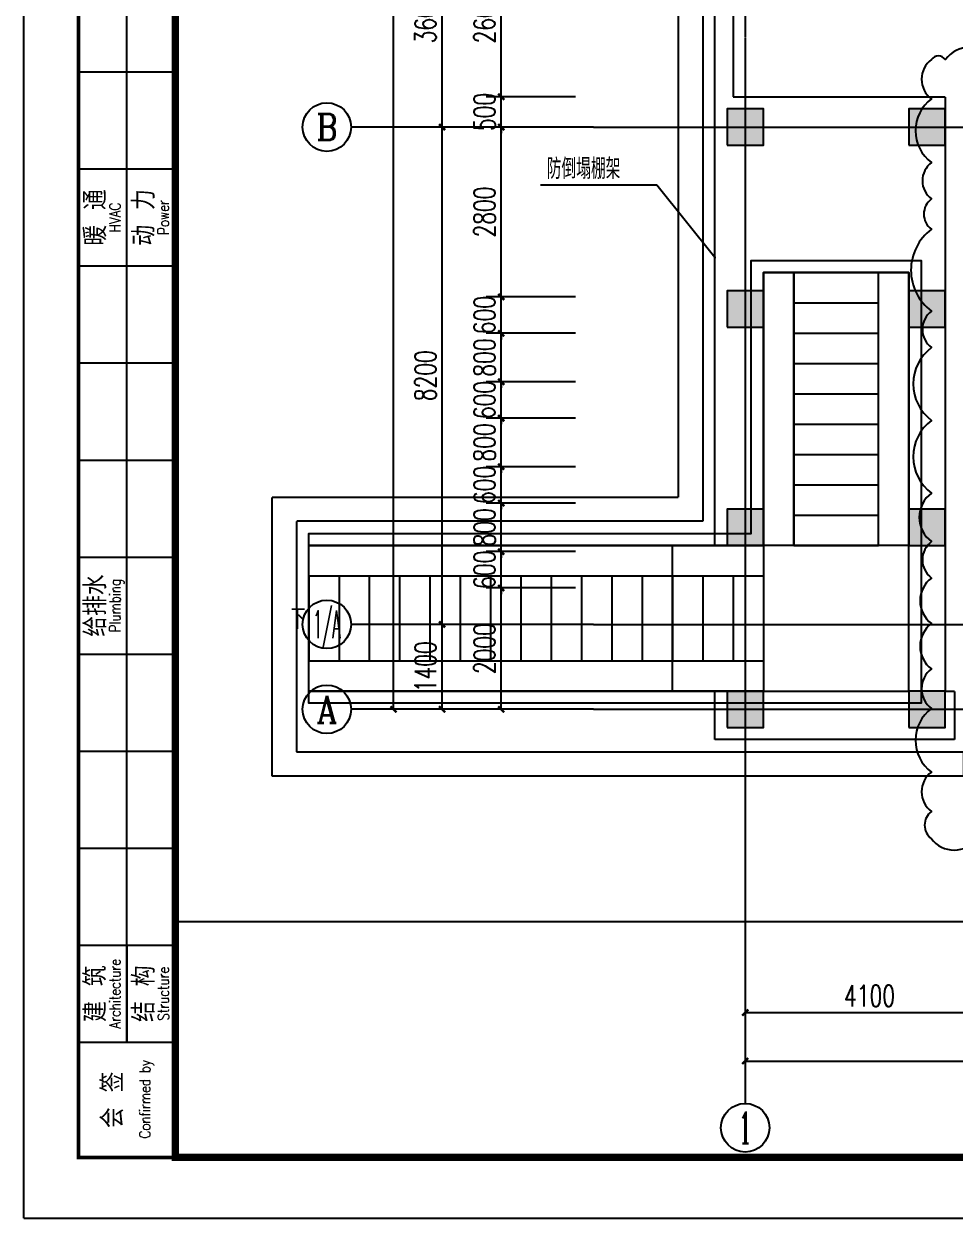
# Model space of a CAD drawing. Header units: millimetres. Extents: x 0 to 118900, y 0 to 84100.
# Drawn here: x 0 to 15360, y 0 to 19692 of the extents above; entities that cross this region are included whole.
import ezdxf
from ezdxf.enums import TextEntityAlignment as Align

# ---------------------------------------------------------------- set-up
doc = ezdxf.new("R2010")
doc.units = ezdxf.units.MM
doc.linetypes.add('DASH', pattern=[0.35, 0.25, -0.1])
doc.linetypes.add('DOTE', pattern=[2.42, 2, -0.2, 0.02, -0.2])
for name, color, linetype in [('AXIS', 3, 'Continuous'), ('AXIS_TEXT', 7, 'Continuous'), ('COLUMN', 2, 'Continuous'), ('DIM_LEAD', 3, 'Continuous'), ('DIM_SYMB', 3, 'Continuous'), ('DOTE', 1, 'DOTE'), ('PUB_DIM', 3, 'Continuous'), ('PUB_HATCH', 8, 'Continuous'), ('PUB_TEXT', 7, 'Continuous'), ('RD-侧石线', 9, 'Continuous'), ('SEE', 5, 'Continuous'), ('STAIR', 201, 'Continuous'), ('图框', 7, 'Continuous'), ('排水', 7, 'Continuous')]:
    doc.layers.add(name, color=color, linetype=linetype)
doc.layers.add('DIM_MODI', color=6, linetype='Continuous', plot=False)
doc.styles.add('_TCH_AXIS', font='COMPLEX', dxfattribs={"bigfont": 'GBCBIG'})
doc.styles.add('_TCH_DIM', font='SIMPLEX', dxfattribs={"bigfont": 'GBCBIG'})
doc.styles.add('COMPLEX', font='COMPLEX')
doc.styles.add('DIM_FONT', font='SIMPLEX', dxfattribs={"width": 0.7, "bigfont": 'GBCBIG'})
doc.styles.add('TKZ1_tjhts.shx', font='tjromant.shx', dxfattribs={"bigfont": 'tjhts.shx'})
doc.styles.add('TKZ2_tjkts.shx', font='tjromant.shx', dxfattribs={"bigfont": 'tjkts.shx'})
doc.dimstyles.new('_TCH_ARCH&&100', dxfattribs={"dimtxt": 350, "dimasz": 100, "dimexe": 250, "dimexo": 300, "dimgap": 100, "dimtad": 1, "dimdec": 0, "dimzin": 0, "dimdsep": 46, "dimtxsty": 'DIM_FONT', "dimblk": 'ARCHTICK', "dimcen": 0.09, "dimclrt": 7, "dimazin": 2, "dimtfac": 1, "dimtdec": 0, "dimtix": 1, "dimtmove": 2, "dimatfit": 3, "dimldrblk": 'ARCHTICK', "dimfxl": 1, "dimtolj": 1, "dimtzin": 0, "dimarcsym": 0})

# ---------------------------------------------------------------- blocks, each defined once
blk = doc.blocks.new('TJAD_TK_A0_A')
at = {"layer": '图框'}
for p, q in [((-0.12, 0.06), (-0.12, 841.06)), ((16.88, 29.06), (16.88, 285.06)), ((8.88, 189.06), (24.88, 189.06)), ((8.88, 173.06), (24.88, 173.06)), ((8.88, 157.06), (24.88, 157.06)), ((8.88, 141.06), (24.88, 141.06)), ((8.88, 125.06), (24.88, 125.06)), ((8.88, 109.06), (24.88, 109.06)), ((8.88, 93.06), (24.88, 93.06)), ((8.88, 77.06), (24.88, 77.06)), ((8.88, 61.06), (24.88, 61.06)), ((8.88, 45.06), (24.88, 45.06)), ((16.88, 45.06), (16.88, 29.06)), ((8.88, 29.06), (24.88, 29.06)), ((-0.12, 0.06), (1188.88, 0.06))]:
    blk.add_line(p, q, dxfattribs=at)
at = {"layer": '图框', "const_width": 1.2}
blk.add_lwpolyline([(1178.88, 10.06), (1178.88, 831.06), (24.88, 831.06), (24.88, 10.06)], close=True, dxfattribs=at)
at = {"layer": '图框', "const_width": 0.6}
blk.add_lwpolyline([(24.88, 10.06), (8.88, 10.06), (8.88, 285.06), (24.88, 285.06)], dxfattribs=at)
at = {"style": 'TKZ1_tjhts.shx'}
for tag, p, height, flags in [('ClientChinese_001', (977.79, 443.57), 5, 8), ('ClientChinese_002', (1013.71, 434.65), 5, 8), ('DescriptionChineseA_001', (1089.55, 425.89), 3.6, 8), ('RevA', (1115.23, 424.56), 3, 8), ('ProjectNameChinese_001', (992.73, 296.22), 5, 8), ('SubProjectChinese_001', (1095.02, 282.68), 3, 8), ('SubProjectNo', (1158.66, 271.34), 3, 8), ('ApprovedBy', (1120.43, 250.26), 3.6, 8), ('ApprovedBySignPos', (1139.55, 247.78), 3.6, 9), ('ReviewedBy', (1120.43, 240.36), 3.6, 8), ('ReviewedBySignPos', (1139.55, 238.08), 3.6, 9), ('CheckedBy', (1120.43, 230.63), 3.6, 8), ('CheckedBySignPos', (1138.96, 228.13), 3.6, 9), ('PrincipalInCharge1', (1120.43, 219.88), 3.6, 8), ('PrincipalInCharge1SignPos', (1138.79, 217.18), 3.6, 9), ('PrincipalInCharge2', (1120.43, 210.44), 3.6, 8), ('PrincipalInCharge2SignPos', (1138.61, 207.69), 3.6, 9), ('DisciplineResponsible1', (1120.43, 200.15), 3.6, 8), ('DisciplineResponsible1SignPos', (1139.16, 197.4), 3.6, 9), ('DisciplineResponsible2', (1120.43, 190.13), 3.6, 8), ('DisciplineResponsible2SignPos', (1138.95, 187.58), 3.6, 9), ('DesignedBy1', (1120.43, 180.47), 3.6, 8), ('DesignedBy1SignPos', (1138.5, 177.67), 3.6, 9), ('DesignedBy2', (1120.43, 169.78), 3.6, 8), ('DesignedBy2SignPos', (1138.65, 167.23), 3.6, 9), ('DrawnBy', (1120.43, 160.19), 3.6, 8), ('DrawnBySignPos', (1138.65, 157.82), 3.6, 9), ('DisciplineChinese', (1119.24, 125.84), 3.6, 8), ('StageChinese', (1158.76, 125.37), 3.6, 8), ('DisciplineEnglish', (1119.42, 122.2), 2.2, 8), ('StageEnglish', (1158.94, 121.73), 2.2, 8), ('SheetNo', (1118.87, 114.03), 3, 8), ('Rev2', (1158.86, 113.56), 3, 8)]:
    blk.add_attdef(tag, p, '', height=height, dxfattribs=dict(at, flags=flags))
at = {"style": 'TKZ1_tjhts.shx', "width": 0.7, "flags": 8}
for tag, p, height in [('DateA', (1099.36, 424.56), 3), ('ProjectNo', (1119.31, 270.56), 3), ('ApprovedByDate', (1159.94, 250.39), 3.6), ('ReviewedByDate', (1159.94, 241), 3.6), ('CheckedByDate', (1159.94, 230.41), 3.6), ('PrincipalInCharge1Date', (1159.94, 220.36), 3.6), ('PrincipalInCharge2Date', (1159.94, 210.61), 3.6), ('DisciplineResponsible1Date', (1159.94, 200.05), 3.6), ('DisciplineResponsible2Date', (1159.94, 190.43), 3.6), ('DesignedBy1Date', (1159.94, 179.93), 3.6), ('DesignedBy2Date', (1159.94, 169.41), 3.6), ('DrawnByDate', (1159.94, 159.78), 3.6)]:
    blk.add_attdef(tag, p, '', height=height, dxfattribs=at)
at = {"style": 'TKZ1_tjhts.shx', "flags": 8}
for tag, height, p in [('DescriptionEnglishA', 2.2, (1150.82, 423.33)), ('ClientEnglish', 3, (1139.46, 390.63)), ('ProjectNameEnglish', 3, (1142.02, 290.26)), ('SubProjectEnglish', 2.2, (1148.76, 279.65)), ('SheetTitleEnglish', 3, (1142.79, 135.3))]:
    blk.add_attdef(tag, text='', height=height, dxfattribs=at).set_placement(p, align=Align.MIDDLE_CENTER)
at = {"style": 'TKZ1_tjhts.shx', "flags": 9}
for tag, p in [('Electricity3SignPos', (15.68, 269.92)), ('ELV3SignPos', (23.47, 269.59)), ('Electricity2SignPos', (15.71, 253.14)), ('ELV2SignPos', (23.5, 252.81)), ('Electricity1SignPos', (15.63, 237.78)), ('ELV1SignPos', (23.42, 237.46)), ('Power3SignPos', (23.18, 205.92)), ('HVAC3SignPos', (14.96, 205.89)), ('Power2SignPos', (23.38, 189.51)), ('HVAC2SignPos', (15.13, 189.18)), ('Power1SignPos', (23.75, 173.22)), ('HVAC1SignPos', (15.89, 173.16)), ('Plumbing3SignPos', (16.07, 141.15)), ('Structure7SignPos', (23.2, 141.11)), ('Structure6SignPos', (23, 125.87)), ('Plumbing2SignPos', (14.83, 125.62)), ('Structure5SignPos', (23, 110.08)), ('Plumbing1SignPos', (15.66, 109.11)), ('Structure4SignPos', (23, 93.78)), ('Architecture3SignPos', (16.07, 77.07)), ('Structure3SignPos', (22.74, 77.47)), ('Architecture2SignPos', (15.8, 61.24)), ('Structure2SignPos', (23.12, 62.01)), ('Architecture1SignPos', (16.88, 45.06)), ('Structure1SignPos', (23.11, 45.86))]:
    blk.add_attdef(tag, p, '', height=2.5, rotation=90, dxfattribs=at)
at = {"style": 'TKZ1_tjhts.shx', "flags": 8}
blk.add_attdef('SheetTitleChinese', text='', height=5, dxfattribs=at).set_placement((1140.42, 148.12), align=Align.TOP_CENTER)
at = {"layer": '图框', "style": 'TKZ2_tjkts.shx'}
for s, p in [('暖 通', (11.67, 165.06)), ('动 力', (19.67, 165.06)), ('给排水', (11.67, 101.06)), ('建 筑', (11.67, 37.06)), ('结 构', (19.67, 37.06)), ('会 签', (14.5, 19.56))]:
    blk.add_text(s, height=3.6, rotation=90, dxfattribs=at).set_placement(p, align=Align.MIDDLE_CENTER)
at = {"layer": '图框', "style": 'TKZ2_tjkts.shx', "width": 0.8}
for s, p in [('HVAC', (14.9, 165.06)), ('Power', (22.9, 165.06)), ('Plumbing', (14.9, 101.06)), ('Architecture', (14.9, 37.06)), ('Structure', (22.9, 37.06)), ('Confirmed by', (19.83, 19.67))]:
    blk.add_text(s, height=1.8, rotation=90, dxfattribs=at).set_placement(p, align=Align.MIDDLE_CENTER)
blk = doc.blocks.new('_AXISO')
blk.add_circle((0, 0), 0.5)
at = {"layer": 'AXIS_TEXT', "style": 'COMPLEX', "width": 1.041667}
blk.add_attdef('A', text='', height=0.56, dxfattribs=at).set_placement((-0.25, -0.28), (0.25, -0.28), align=Align.FIT)
blk = doc.blocks.new('_ArchTick')
at = {"color": 0, "linetype": 'ByBlock', "const_width": 0.4}
blk.add_lwpolyline([(-0.5, -0.5), (0.5, 0.5)], dxfattribs=at)
blk = doc.blocks.new('*D50')
at = {"layer": 'AXIS', "color": 0, "lineweight": -2, "transparency": 16777216}
for p, q in [((718944, 1539853), (718944, 1536603)), ((791444, 1539853), (791444, 1536603)), ((718944, 1536853), (791444, 1536853))]:
    blk.add_line(p, q, dxfattribs=at)
at = {"layer": 'Defpoints', "color": 0, "transparency": 16777216}
for p in [(718944, 1540153), (791444, 1540153), (791444, 1536853)]:
    blk.add_point(p, dxfattribs=at)
at = {"layer": 'AXIS', "color": 0, "lineweight": -2, "transparency": 16777216, "xscale": 100, "yscale": 100, "zscale": 100, "rotation": 180}
blk.add_blockref('_ArchTick', (718944, 1536853), dxfattribs=at)
at = {"layer": 'AXIS', "color": 0, "lineweight": -2, "transparency": 16777216, "xscale": 100, "yscale": 100, "zscale": 100}
blk.add_blockref('_ArchTick', (791444, 1536853), dxfattribs=at)
at = {"layer": 'AXIS', "color": 7, "transparency": 16777216, "insert": (755194, 1537128), "char_height": 350, "attachment_point": 5, "style": 'DIM_FONT'}
blk.add_mtext('\\A1;72500', dxfattribs=at)
blk = doc.blocks.new('*D51')
at = {"layer": 'AXIS', "color": 0, "lineweight": -2, "transparency": 16777216}
for p, q in [((718944, 1539853), (718944, 1537403)), ((723044, 1539853), (723044, 1537403)), ((718944, 1537653), (723044, 1537653))]:
    blk.add_line(p, q, dxfattribs=at)
at = {"layer": 'Defpoints', "color": 0, "transparency": 16777216}
for p in [(718944, 1540153), (723044, 1540153), (723044, 1537653)]:
    blk.add_point(p, dxfattribs=at)
at = {"layer": 'AXIS', "color": 0, "lineweight": -2, "transparency": 16777216, "xscale": 100, "yscale": 100, "zscale": 100, "rotation": 180}
blk.add_blockref('_ArchTick', (718944, 1537653), dxfattribs=at)
at = {"layer": 'AXIS', "color": 0, "lineweight": -2, "transparency": 16777216, "xscale": 100, "yscale": 100, "zscale": 100}
blk.add_blockref('_ArchTick', (723044, 1537653), dxfattribs=at)
at = {"layer": 'AXIS', "color": 7, "transparency": 16777216, "insert": (720994, 1537928), "char_height": 350, "attachment_point": 5, "style": 'DIM_FONT'}
blk.add_mtext('\\A1;4100', dxfattribs=at)
blk = doc.blocks.new('*D65')
at = {"layer": 'AXIS', "color": 0, "lineweight": -2, "transparency": 16777216}
for p, q in [((716144, 1609853), (712894, 1609853)), ((713144, 1542653), (713144, 1609853)), ((716144, 1542653), (712894, 1542653))]:
    blk.add_line(p, q, dxfattribs=at)
at = {"layer": 'Defpoints', "color": 0, "transparency": 16777216}
for p in [(713144, 1609853), (716444, 1609853), (716444, 1542653)]:
    blk.add_point(p, dxfattribs=at)
at = {"layer": 'AXIS', "color": 0, "lineweight": -2, "transparency": 16777216, "xscale": 100, "yscale": 100, "zscale": 100}
for p, rotation in [((713144, 1609853), 90), ((713144, 1542653), 270)]:
    blk.add_blockref('_ArchTick', p, dxfattribs=dict(at, rotation=rotation))
at = {"layer": 'AXIS', "color": 7, "transparency": 16777216, "insert": (712869, 1576253), "char_height": 350, "attachment_point": 5, "rotation": 90, "style": 'DIM_FONT'}
blk.add_mtext('\\A1;67200', dxfattribs=at)
blk = doc.blocks.new('*D66')
at = {"layer": 'AXIS', "color": 0, "lineweight": -2, "transparency": 16777216}
for p, q in [((716144, 1544053), (713694, 1544053)), ((713944, 1542653), (713944, 1544053)), ((716144, 1542653), (713694, 1542653))]:
    blk.add_line(p, q, dxfattribs=at)
at = {"layer": 'Defpoints', "color": 0, "transparency": 16777216}
for p in [(713944, 1544053), (716444, 1544053), (716444, 1542653)]:
    blk.add_point(p, dxfattribs=at)
at = {"layer": 'AXIS', "color": 0, "lineweight": -2, "transparency": 16777216, "xscale": 100, "yscale": 100, "zscale": 100}
for p, rotation in [((713944, 1544053), 90), ((713944, 1542653), 270)]:
    blk.add_blockref('_ArchTick', p, dxfattribs=dict(at, rotation=rotation))
at = {"layer": 'AXIS', "color": 7, "transparency": 16777216, "insert": (713669, 1543353), "char_height": 350, "attachment_point": 5, "rotation": 90, "style": 'DIM_FONT'}
blk.add_mtext('\\A1;1400', dxfattribs=at)
blk = doc.blocks.new('*D67')
at = {"layer": 'AXIS', "color": 0, "lineweight": -2, "transparency": 16777216}
for p, q in [((716144, 1552253), (713694, 1552253)), ((713944, 1544053), (713944, 1552253)), ((716144, 1544053), (713694, 1544053))]:
    blk.add_line(p, q, dxfattribs=at)
at = {"layer": 'Defpoints', "color": 0, "transparency": 16777216}
for p in [(713944, 1552253), (716444, 1552253), (716444, 1544053)]:
    blk.add_point(p, dxfattribs=at)
at = {"layer": 'AXIS', "color": 0, "lineweight": -2, "transparency": 16777216, "xscale": 100, "yscale": 100, "zscale": 100}
for p, rotation in [((713944, 1552253), 90), ((713944, 1544053), 270)]:
    blk.add_blockref('_ArchTick', p, dxfattribs=dict(at, rotation=rotation))
at = {"layer": 'AXIS', "color": 7, "transparency": 16777216, "insert": (713669, 1548153), "char_height": 350, "attachment_point": 5, "rotation": 90, "style": 'DIM_FONT'}
blk.add_mtext('\\A1;8200', dxfattribs=at)
blk = doc.blocks.new('*D68')
at = {"layer": 'AXIS', "color": 0, "lineweight": -2, "transparency": 16777216}
for p, q in [((716144, 1555853), (713694, 1555853)), ((713944, 1552253), (713944, 1555853)), ((716144, 1552253), (713694, 1552253))]:
    blk.add_line(p, q, dxfattribs=at)
at = {"layer": 'Defpoints', "color": 0, "transparency": 16777216}
for p in [(713944, 1555853), (716444, 1555853), (716444, 1552253)]:
    blk.add_point(p, dxfattribs=at)
at = {"layer": 'AXIS', "color": 0, "lineweight": -2, "transparency": 16777216, "xscale": 100, "yscale": 100, "zscale": 100}
for p, rotation in [((713944, 1555853), 90), ((713944, 1552253), 270)]:
    blk.add_blockref('_ArchTick', p, dxfattribs=dict(at, rotation=rotation))
at = {"layer": 'AXIS', "color": 7, "transparency": 16777216, "insert": (713669, 1554053), "char_height": 350, "attachment_point": 5, "rotation": 90, "style": 'DIM_FONT'}
blk.add_mtext('\\A1;3600', dxfattribs=at)
blk = doc.blocks.new('_FZH')
blk.add_lwpolyline([(-0.5, -0.5), (0.5, -0.5), (0.5, 0.5), (-0.5, 0.5)], close=True)
at = {"layer": 'PUB_HATCH'}
blk.add_solid([(-0.5, -0.5), (0.5, -0.5), (-0.5, 0.5), (0.5, 0.5)], dxfattribs=at)
blk = doc.blocks.new('*D342')
at = {"layer": 'Defpoints', "color": 0, "transparency": 16777216}
for p in [(7873, 10390), (9398, 10390), (9398, 8390)]:
    blk.add_point(p, dxfattribs=at)
at = {"layer": 'PUB_DIM', "color": 0, "lineweight": -2, "transparency": 16777216}
for p, q in [((9098, 10390), (7623, 10390)), ((7873, 8390), (7873, 10390)), ((9098, 8390), (7623, 8390))]:
    blk.add_line(p, q, dxfattribs=at)
at = {"layer": 'PUB_DIM', "color": 0, "lineweight": -2, "transparency": 16777216, "xscale": 100, "yscale": 100, "zscale": 100}
for p, rotation in [((7873, 10390), 90), ((7873, 8390), 270)]:
    blk.add_blockref('_ArchTick', p, dxfattribs=dict(at, rotation=rotation))
at = {"layer": 'PUB_DIM', "color": 7, "transparency": 16777216, "insert": (7598, 9390), "char_height": 350, "attachment_point": 5, "rotation": 90, "style": 'DIM_FONT'}
blk.add_mtext('\\A1;2000', dxfattribs=at)
blk = doc.blocks.new('*D343')
at = {"layer": 'Defpoints', "color": 0, "transparency": 16777216}
for p in [(7873, 10990), (9398, 10990), (9398, 10390)]:
    blk.add_point(p, dxfattribs=at)
at = {"layer": 'PUB_DIM', "color": 0, "lineweight": -2, "transparency": 16777216}
for p, q in [((7873, 10990), (7873, 11090)), ((9098, 10990), (7623, 10990)), ((7873, 10390), (7873, 10990)), ((9098, 10390), (7623, 10390)), ((7873, 10390), (7873, 10290))]:
    blk.add_line(p, q, dxfattribs=at)
at = {"layer": 'PUB_DIM', "color": 0, "lineweight": -2, "transparency": 16777216, "xscale": 100, "yscale": 100, "zscale": 100}
for p, rotation in [((7873, 10990), 270), ((7873, 10390), 90)]:
    blk.add_blockref('_ArchTick', p, dxfattribs=dict(at, rotation=rotation))
at = {"layer": 'PUB_DIM', "color": 7, "transparency": 16777216, "insert": (7598, 10690), "char_height": 350, "attachment_point": 5, "rotation": 90, "style": 'DIM_FONT'}
blk.add_mtext('\\A1;600', dxfattribs=at)
blk = doc.blocks.new('*D344')
at = {"layer": 'Defpoints', "color": 0, "transparency": 16777216}
for p in [(7873, 11790), (9398, 11790), (9398, 10990)]:
    blk.add_point(p, dxfattribs=at)
at = {"layer": 'PUB_DIM', "color": 0, "lineweight": -2, "transparency": 16777216}
for p, q in [((7873, 11790), (7873, 11890)), ((9098, 11790), (7623, 11790)), ((7873, 10990), (7873, 11790)), ((9098, 10990), (7623, 10990)), ((7873, 10990), (7873, 10890))]:
    blk.add_line(p, q, dxfattribs=at)
at = {"layer": 'PUB_DIM', "color": 0, "lineweight": -2, "transparency": 16777216, "xscale": 100, "yscale": 100, "zscale": 100}
for p, rotation in [((7873, 11790), 270), ((7873, 10990), 90)]:
    blk.add_blockref('_ArchTick', p, dxfattribs=dict(at, rotation=rotation))
at = {"layer": 'PUB_DIM', "color": 7, "transparency": 16777216, "insert": (7598, 11390), "char_height": 350, "attachment_point": 5, "rotation": 90, "style": 'DIM_FONT'}
blk.add_mtext('\\A1;800', dxfattribs=at)
blk = doc.blocks.new('*D345')
at = {"layer": 'Defpoints', "color": 0, "transparency": 16777216}
for p in [(7873, 12390), (9398, 12390), (9398, 11790)]:
    blk.add_point(p, dxfattribs=at)
at = {"layer": 'PUB_DIM', "color": 0, "lineweight": -2, "transparency": 16777216}
for p, q in [((7873, 12390), (7873, 12490)), ((9098, 12390), (7623, 12390)), ((7873, 11790), (7873, 12390)), ((9098, 11790), (7623, 11790)), ((7873, 11790), (7873, 11690))]:
    blk.add_line(p, q, dxfattribs=at)
at = {"layer": 'PUB_DIM', "color": 0, "lineweight": -2, "transparency": 16777216, "xscale": 100, "yscale": 100, "zscale": 100}
for p, rotation in [((7873, 12390), 270), ((7873, 11790), 90)]:
    blk.add_blockref('_ArchTick', p, dxfattribs=dict(at, rotation=rotation))
at = {"layer": 'PUB_DIM', "color": 7, "transparency": 16777216, "insert": (7598, 12090), "char_height": 350, "attachment_point": 5, "rotation": 90, "style": 'DIM_FONT'}
blk.add_mtext('\\A1;600', dxfattribs=at)
blk = doc.blocks.new('*D346')
at = {"layer": 'Defpoints', "color": 0, "transparency": 16777216}
for p in [(7873, 13190), (9398, 13190), (9398, 12390)]:
    blk.add_point(p, dxfattribs=at)
at = {"layer": 'PUB_DIM', "color": 0, "lineweight": -2, "transparency": 16777216}
for p, q in [((7873, 13190), (7873, 13290)), ((9098, 13190), (7623, 13190)), ((7873, 12390), (7873, 13190)), ((9098, 12390), (7623, 12390)), ((7873, 12390), (7873, 12290))]:
    blk.add_line(p, q, dxfattribs=at)
at = {"layer": 'PUB_DIM', "color": 0, "lineweight": -2, "transparency": 16777216, "xscale": 100, "yscale": 100, "zscale": 100}
for p, rotation in [((7873, 13190), 270), ((7873, 12390), 90)]:
    blk.add_blockref('_ArchTick', p, dxfattribs=dict(at, rotation=rotation))
at = {"layer": 'PUB_DIM', "color": 7, "transparency": 16777216, "insert": (7598, 12790), "char_height": 350, "attachment_point": 5, "rotation": 90, "style": 'DIM_FONT'}
blk.add_mtext('\\A1;800', dxfattribs=at)
blk = doc.blocks.new('*D347')
at = {"layer": 'Defpoints', "color": 0, "transparency": 16777216}
for p in [(7873, 13790), (9398, 13790), (9398, 13190)]:
    blk.add_point(p, dxfattribs=at)
at = {"layer": 'PUB_DIM', "color": 0, "lineweight": -2, "transparency": 16777216}
for p, q in [((9098, 13790), (7623, 13790)), ((7873, 13790), (7873, 13890)), ((7873, 13190), (7873, 13790)), ((9098, 13190), (7623, 13190)), ((7873, 13190), (7873, 13090))]:
    blk.add_line(p, q, dxfattribs=at)
at = {"layer": 'PUB_DIM', "color": 0, "lineweight": -2, "transparency": 16777216, "xscale": 100, "yscale": 100, "zscale": 100}
for p, rotation in [((7873, 13790), 270), ((7873, 13190), 90)]:
    blk.add_blockref('_ArchTick', p, dxfattribs=dict(at, rotation=rotation))
at = {"layer": 'PUB_DIM', "color": 7, "transparency": 16777216, "insert": (7598, 13490), "char_height": 350, "attachment_point": 5, "rotation": 90, "style": 'DIM_FONT'}
blk.add_mtext('\\A1;600', dxfattribs=at)
blk = doc.blocks.new('*D348')
at = {"layer": 'Defpoints', "color": 0, "transparency": 16777216}
for p in [(7873, 14590), (9398, 14590), (9398, 13790)]:
    blk.add_point(p, dxfattribs=at)
at = {"layer": 'PUB_DIM', "color": 0, "lineweight": -2, "transparency": 16777216}
for p, q in [((9098, 14590), (7623, 14590)), ((7873, 14590), (7873, 14690)), ((7873, 13790), (7873, 14590)), ((9098, 13790), (7623, 13790)), ((7873, 13790), (7873, 13690))]:
    blk.add_line(p, q, dxfattribs=at)
at = {"layer": 'PUB_DIM', "color": 0, "lineweight": -2, "transparency": 16777216, "xscale": 100, "yscale": 100, "zscale": 100}
for p, rotation in [((7873, 14590), 270), ((7873, 13790), 90)]:
    blk.add_blockref('_ArchTick', p, dxfattribs=dict(at, rotation=rotation))
at = {"layer": 'PUB_DIM', "color": 7, "transparency": 16777216, "insert": (7598, 14190), "char_height": 350, "attachment_point": 5, "rotation": 90, "style": 'DIM_FONT'}
blk.add_mtext('\\A1;800', dxfattribs=at)
blk = doc.blocks.new('*D349')
at = {"layer": 'Defpoints', "color": 0, "transparency": 16777216}
for p in [(7873, 15190), (9398, 15190), (9398, 14590)]:
    blk.add_point(p, dxfattribs=at)
at = {"layer": 'PUB_DIM', "color": 0, "lineweight": -2, "transparency": 16777216}
for p, q in [((9098, 15190), (7623, 15190)), ((7873, 15190), (7873, 15290)), ((7873, 14590), (7873, 15190)), ((9098, 14590), (7623, 14590)), ((7873, 14590), (7873, 14490))]:
    blk.add_line(p, q, dxfattribs=at)
at = {"layer": 'PUB_DIM', "color": 0, "lineweight": -2, "transparency": 16777216, "xscale": 100, "yscale": 100, "zscale": 100}
for p, rotation in [((7873, 15190), 270), ((7873, 14590), 90)]:
    blk.add_blockref('_ArchTick', p, dxfattribs=dict(at, rotation=rotation))
at = {"layer": 'PUB_DIM', "color": 7, "transparency": 16777216, "insert": (7598, 14890), "char_height": 350, "attachment_point": 5, "rotation": 90, "style": 'DIM_FONT'}
blk.add_mtext('\\A1;600', dxfattribs=at)
blk = doc.blocks.new('*D350')
at = {"layer": 'Defpoints', "color": 0, "transparency": 16777216}
for p in [(7873, 17990), (9398, 17990), (9398, 15190)]:
    blk.add_point(p, dxfattribs=at)
at = {"layer": 'PUB_DIM', "color": 0, "lineweight": -2, "transparency": 16777216}
for p, q in [((9098, 17990), (7623, 17990)), ((7873, 15190), (7873, 17990)), ((9098, 15190), (7623, 15190))]:
    blk.add_line(p, q, dxfattribs=at)
at = {"layer": 'PUB_DIM', "color": 0, "lineweight": -2, "transparency": 16777216, "xscale": 100, "yscale": 100, "zscale": 100}
for p, rotation in [((7873, 17990), 90), ((7873, 15190), 270)]:
    blk.add_blockref('_ArchTick', p, dxfattribs=dict(at, rotation=rotation))
at = {"layer": 'PUB_DIM', "color": 7, "transparency": 16777216, "insert": (7598, 16590), "char_height": 350, "attachment_point": 5, "rotation": 90, "style": 'DIM_FONT'}
blk.add_mtext('\\A1;2800', dxfattribs=at)
blk = doc.blocks.new('*D351')
at = {"layer": 'Defpoints', "color": 0, "transparency": 16777216}
for p in [(7873, 18490), (9398, 18490), (9398, 17990)]:
    blk.add_point(p, dxfattribs=at)
at = {"layer": 'PUB_DIM', "color": 0, "lineweight": -2, "transparency": 16777216}
for p, q in [((7873, 18490), (7873, 18590)), ((9098, 18490), (7623, 18490)), ((7873, 17990), (7873, 18490)), ((9098, 17990), (7623, 17990)), ((7873, 17990), (7873, 17890))]:
    blk.add_line(p, q, dxfattribs=at)
at = {"layer": 'PUB_DIM', "color": 0, "lineweight": -2, "transparency": 16777216, "xscale": 100, "yscale": 100, "zscale": 100}
for p, rotation in [((7873, 18490), 270), ((7873, 17990), 90)]:
    blk.add_blockref('_ArchTick', p, dxfattribs=dict(at, rotation=rotation))
at = {"layer": 'PUB_DIM', "color": 7, "transparency": 16777216, "insert": (7598, 18240), "char_height": 350, "attachment_point": 5, "rotation": 90, "style": 'DIM_FONT'}
blk.add_mtext('\\A1;500', dxfattribs=at)
blk = doc.blocks.new('*D352')
at = {"layer": 'Defpoints', "color": 0, "transparency": 16777216}
for p in [(7873, 21090), (9398, 21090), (9398, 18490)]:
    blk.add_point(p, dxfattribs=at)
at = {"layer": 'PUB_DIM', "color": 0, "lineweight": -2, "transparency": 16777216}
for p, q in [((9098, 21090), (7623, 21090)), ((7873, 18490), (7873, 21090)), ((9098, 18490), (7623, 18490))]:
    blk.add_line(p, q, dxfattribs=at)
at = {"layer": 'PUB_DIM', "color": 0, "lineweight": -2, "transparency": 16777216, "xscale": 100, "yscale": 100, "zscale": 100}
for p, rotation in [((7873, 21090), 90), ((7873, 18490), 270)]:
    blk.add_blockref('_ArchTick', p, dxfattribs=dict(at, rotation=rotation))
at = {"layer": 'PUB_DIM', "color": 7, "transparency": 16777216, "insert": (7598, 19790), "char_height": 350, "attachment_point": 5, "rotation": 90, "style": 'DIM_FONT'}
blk.add_mtext('\\A1;2600', dxfattribs=at)
blk = doc.blocks.new('AXIS-NET-07')
at = {"layer": 'AXIS'}
for p, q in [((716444, 1552252.8), (712444, 1552252.8)), ((716444, 1544052.8), (712444, 1544052.8)), ((716444, 1542652.8), (712444, 1542652.8)), ((718944, 1540152.8), (718944, 1536152.8))]:
    blk.add_line(p, q, dxfattribs=at)
at = {"layer": 'DOTE'}
for p, q in [((718944, 1612362.8), (718944, 1540152.8)), ((716444, 1552252.8), (796044, 1552252.8)), ((716444, 1544052.8), (735344, 1544052.8)), ((716444, 1542652.8), (796044, 1542652.8))]:
    blk.add_line(p, q, dxfattribs=at)
at = {"layer": 'AXIS'}
ref = blk.add_blockref('_AXISO', (712044, 1552252.8), dxfattribs=dict(at, xscale=800, yscale=800, zscale=800))
ref.add_attrib('A', 'B', dxfattribs={"layer": 'AXIS_TEXT', "ltscale": 20, "height": 435.3, "style": '_TCH_AXIS'}).set_placement((711867.8, 1552035.2), (712220.2, 1552035.2), align=Align.FIT)
ref = blk.add_blockref('_AXISO', (712044, 1544052.8), dxfattribs=dict(at, xscale=800, yscale=800, zscale=800))
ref.add_attrib('A', '1/A', dxfattribs={"layer": 'AXIS_TEXT', "ltscale": 20, "height": 452.55, "style": '_TCH_AXIS', "width": 0.381818}).set_placement((711817.7, 1543826.6), (712270.3, 1543826.6), align=Align.FIT)
ref = blk.add_blockref('_AXISO', (712044, 1542652.8), dxfattribs=dict(at, xscale=800, yscale=800, zscale=800))
ref.add_attrib('A', 'A', dxfattribs={"layer": 'AXIS_TEXT', "ltscale": 20, "height": 445.4, "style": '_TCH_AXIS', "width": 0.888889}).set_placement((711874.3, 1542430.1), (712213.7, 1542430.1), align=Align.FIT)
ref = blk.add_blockref('_AXISO', (718944, 1535752.8), dxfattribs=dict(at, xscale=800, yscale=800, zscale=800))
ref.add_attrib('A', '1', dxfattribs={"layer": 'AXIS_TEXT', "ltscale": 20, "height": 514.7, "style": '_TCH_AXIS'}).set_placement((718833.7, 1535495.5), (719054.3, 1535495.5), align=Align.FIT)
for p1, p2, distance, picture, middle in [((716444, 1542652.8), (716444, 1609852.8), 3300, '*D65', (712869, 1576252.8)), ((716444, 1552252.8), (716444, 1555852.8), 2500, '*D68', (713669, 1554052.8)), ((716444, 1544052.8), (716444, 1552252.8), 2500, '*D67', (713669, 1548152.8)), ((716444, 1542652.8), (716444, 1544052.8), 2500, '*D66', (713669, 1543352.8)), ((718944, 1540152.8), (791444, 1540152.8), -3300, '*D50', (755194, 1537127.8)), ((718944, 1540152.8), (723044, 1540152.8), -2500, '*D51', (720994, 1537927.8))]:
    dim = blk.add_aligned_dim(p1=p1, p2=p2, distance=distance, dimstyle='_TCH_ARCH&&100', dxfattribs=at)
    dim.commit()
    dim.dimension.update_dxf_attribs({"geometry": picture, "text_midpoint": middle})

msp = doc.modelspace()

# ---------------------------------------------------------------- linework, layer by layer
at = {"layer": 'DIM_LEAD'}
for p, q in [((10438.1, 17030.3), (8519, 17030.3)), ((11397.6, 15839.9), (10438.1, 17030.3))]:
    msp.add_line(p, q, dxfattribs=at)
at = {"layer": 'DIM_LEAD', "const_width": 20}
msp.add_lwpolyline([(11403.8, 15832.1, 1), (11391.3, 15847.7, 1)], format="xyb", close=True, dxfattribs=at)
at = {"layer": 'DIM_MODI'}
msp.add_lwpolyline([(15999.4, 19104.6, 0.5), (15199.4, 19104.6, 0.5), (14969, 19104.6, 0.5), (14969, 18454.6, 0.5), (14969, 17404.6, 0.5), (14969, 16804.6, 0.5), (14969, 16304.6, 0.5), (14969, 14954.6, 0.5), (14969, 14354.6, 0.5), (14969, 13154.6, 0.5), (14969, 11954.6, 0.5), (14969, 11154.6, 0.5), (14969, 10554.6, 0.5), (14969, 9804.6, 0.5), (14969, 9054.6, 0.5), (14969, 8404.6, 0.5), (14969, 7354.6, 0.5), (14969, 6704.6, 0.5), (14969, 6256.2, 0.5), (15719, 6256.2, 0.5)], format="xyb", dxfattribs=at)
at = {"layer": 'DIM_SYMB'}
msp.add_lwpolyline([(4697.5, 9889.7, 0, 0, 0), (13397.6, 9889.9, 0, 0, 0), (13397.6, 15289.9, 80, 0, 0), (13397.6, 15589.9, 0, 0, 0)], format="xyseb", dxfattribs=at)
at = {"layer": 'RD-侧石线'}
msp.add_lwpolyline([(2500, 4889.5), (81497.7, 4889.5, 0.415039), (93497.7, 16923.4), (93497.7, 19990, 0.4142005), (81497.7, 31989.5), (51597.7, 31989.5), (45797.6, 31989.5)], format="xyb", dxfattribs=at)
at = {"layer": 'SEE', "ltscale": 20}
msp.add_lwpolyline([(4697.5, 8689.9), (14597.6, 8689.9), (14597.6, 15589.9), (12197.6, 15589.9), (12197.6, 11089.9), (4697.6, 11089.9), (4697.6, 11289.9), (11997.6, 11289.9), (11997.6, 15789.9), (14797.6, 15789.9), (14797.6, 8489.9), (4697.5, 8489.9)], close=True, dxfattribs=at)
at = {"layer": 'STAIR'}
for p, q in [((12697.6, 11089.9), (12697.6, 15589.9)), ((12697.6, 15589.9), (14097.6, 15589.9)), ((14097.6, 11089.9), (14097.6, 15589.9)), ((12697.6, 15089.9), (14097.6, 15089.9)), ((12697.6, 14589.9), (14097.6, 14589.9)), ((12697.6, 14089.9), (14097.6, 14089.9)), ((12697.6, 13589.9), (14097.6, 13589.9)), ((12697.6, 13089.9), (14097.6, 13089.9)), ((12697.6, 12589.9), (14097.6, 12589.9)), ((12697.6, 12089.9), (14097.6, 12089.9)), ((12697.6, 11589.9), (14097.6, 11589.9)), ((12697.6, 11089.9), (14097.6, 11089.9)), ((4697.6, 10589.9), (12197.6, 10589.9)), ((4697.6, 10589.9), (4697.6, 9189.9)), ((5197.6, 10589.9), (5197.6, 9189.9)), ((5697.6, 10589.9), (5697.6, 9189.9)), ((6197.6, 10589.9), (6197.6, 9189.9)), ((6697.6, 10589.9), (6697.6, 9189.9)), ((7197.6, 10589.9), (7197.6, 9189.9)), ((7697.6, 10589.9), (7697.6, 9189.9)), ((8197.6, 10589.9), (8197.6, 9189.9)), ((8697.6, 10589.9), (8697.6, 9189.9)), ((9197.6, 10589.9), (9197.6, 9189.9)), ((9697.6, 10589.9), (9697.6, 9189.9)), ((10197.6, 10589.9), (10197.6, 9189.9)), ((10697.6, 10589.9), (10697.6, 9189.9)), ((11197.6, 10589.9), (11197.6, 9189.9)), ((11697.6, 10589.9), (11697.6, 9189.9)), ((12197.6, 10589.9), (12197.6, 9189.9)), ((4697.6, 9189.9), (12197.6, 9189.9))]:
    msp.add_line(p, q, dxfattribs=at)
at = {"layer": 'STAIR', "linetype": 'DASH'}
msp.add_lwpolyline([(10697.6, 8689.9), (10697.6, 11089.9), (11397.6, 11089.9), (11397.6, 20989.9), (11697.6, 20989.9), (11697.6, 18489.9), (15197.6, 18489.9), (15197.6, 8689.9), (15347.6, 8689.9), (15347.6, 7889.9), (11397.6, 7889.9), (11397.6, 8689.9)], close=True, dxfattribs=at)
at = {"layer": 'STAIR'}
for points in [[(12697.6, 15589.9), (12697.6, 11089.9), (12197.6, 11089.9), (12197.6, 15589.9)], [(14597.6, 15589.9), (14597.6, 11089.9), (14097.6, 11089.9), (14097.6, 15589.9)], [(4697.6, 8689.9), (4697.6, 11089.9), (12197.6, 11089.9), (12197.6, 8689.9)], [(14597.6, 11089.9), (12197.6, 11089.9), (12197.6, 8689.9), (14597.6, 8689.9)]]:
    msp.add_lwpolyline(points, close=True, dxfattribs=at)
at = {"layer": '排水', "linetype": 'DASH'}
msp.add_lwpolyline([(15497.6, 7289.9), (4097.5, 7289.9), (4097.6, 11889.9), (10797.6, 11889.9), (10797.6, 80269.9), (33797.6, 80269.9), (33797.6, 76289.9), (33397.6, 76289.9), (33397.6, 79869.9), (11197.6, 79869.9), (11197.6, 11489.9), (4497.6, 11489.9), (4497.5, 7689.9), (15497.6, 7689.9)], close=True, dxfattribs=at)

# ---------------------------------------------------------------- block references
at = {"layer": 'COLUMN', "yscale": 600, "zscale": 600}
for p, xscale in [((11897.6, 17989.9), 600), ((14897.6, 17989.9), 600), ((11897.6, 14989.9), 599.9999997531995), ((14897.6, 14989.9), 600), ((11897.6, 11389.9), 600), ((14897.6, 11389.9), 600), ((11897.6, 8389.9), 600), ((14897.6, 8389.9), 600)]:
    msp.add_blockref('_FZH', p, dxfattribs=dict(at, xscale=xscale))
at = {"layer": 'DOTE'}
msp.add_blockref('AXIS-NET-07', (-707046.5, -1534262.9), dxfattribs=at)
at = {"layer": '图框', "xscale": 100, "yscale": 100, "zscale": 100}
msp.add_blockref('TJAD_TK_A0_A', (12.1, -5.7), dxfattribs=at)

# ---------------------------------------------------------------- texts
at = {"layer": 'PUB_TEXT', "style": '_TCH_DIM'}
for s, height, p in [('防倒塌棚架', 337.59, (8624, 17135.3)), ('下', 337.6, (4402.6, 9714.7))]:
    msp.add_text(s, height=height, dxfattribs=at).set_placement(p)

# ---------------------------------------------------------------- dimensions: what is measured, and where the dimension line sits
at = {"layer": 'PUB_DIM'}
for p1, p2, picture, middle in [((9397.6, 18489.9), (9397.6, 21089.9), '*D352', (7597.6, 19789.9)), ((9397.6, 17989.9), (9397.6, 18489.9), '*D351', (7597.6, 18239.9)), ((9397.6, 15189.9), (9397.6, 17989.9), '*D350', (7597.6, 16589.9)), ((9397.6, 14589.9), (9397.6, 15189.9), '*D349', (7597.6, 14889.9)), ((9397.6, 13789.9), (9397.6, 14589.9), '*D348', (7597.6, 14189.9)), ((9397.6, 13189.9), (9397.6, 13789.9), '*D347', (7597.6, 13489.9)), ((9397.6, 12389.9), (9397.6, 13189.9), '*D346', (7597.6, 12789.9)), ((9397.6, 11789.9), (9397.6, 12389.9), '*D345', (7597.6, 12089.9)), ((9397.6, 10989.9), (9397.6, 11789.9), '*D344', (7597.6, 11389.9)), ((9397.6, 10389.9), (9397.6, 10989.9), '*D343', (7597.6, 10689.9)), ((9397.6, 8389.9), (9397.6, 10389.9), '*D342', (7597.6, 9389.9))]:
    dim = msp.add_aligned_dim(p1=p1, p2=p2, distance=1525, dimstyle='_TCH_ARCH&&100', dxfattribs=at)
    dim.commit()
    dim.dimension.update_dxf_attribs({"geometry": picture, "text_midpoint": middle})

doc.saveas('drawing.dxf')
